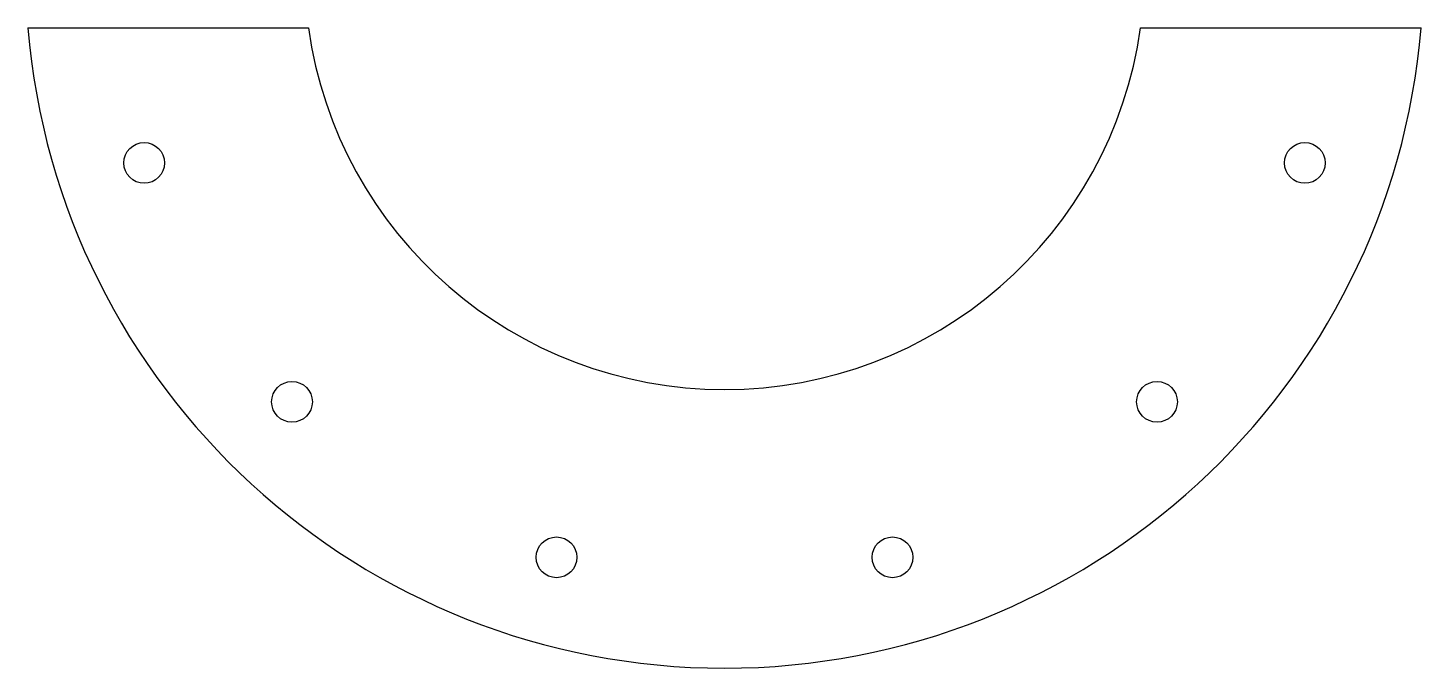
# Model space of a CAD drawing. Header units: millimetres. Extents: x -47.8 to 47.8, y -48 to -4.
import ezdxf

# ---------------------------------------------------------------- set-up
doc = ezdxf.new("R2010")
doc.units = ezdxf.units.MM
doc.layers.get('0').update_dxf_attribs({"lineweight": 25})

msp = doc.modelspace()

# ---------------------------------------------------------------- linework, layer by layer
for p, q in [((-47.833, -4), (-28.571, -4)), ((28.571, -4), (47.833, -4))]:
    msp.add_line(p, q)
for centre in [(-39.845, -13.282), (39.845, -13.282), (-29.698, -29.698), (29.698, -29.698), (-11.538, -40.384), (11.538, -40.384)]:
    msp.add_circle(centre, 1.4)
for radius, start, end in [(48, 184.78019, 355.21981), (28.85, 187.96963, 352.03037)]:
    msp.add_arc((0, 0), radius, start, end)

doc.saveas('drawing.dxf')
